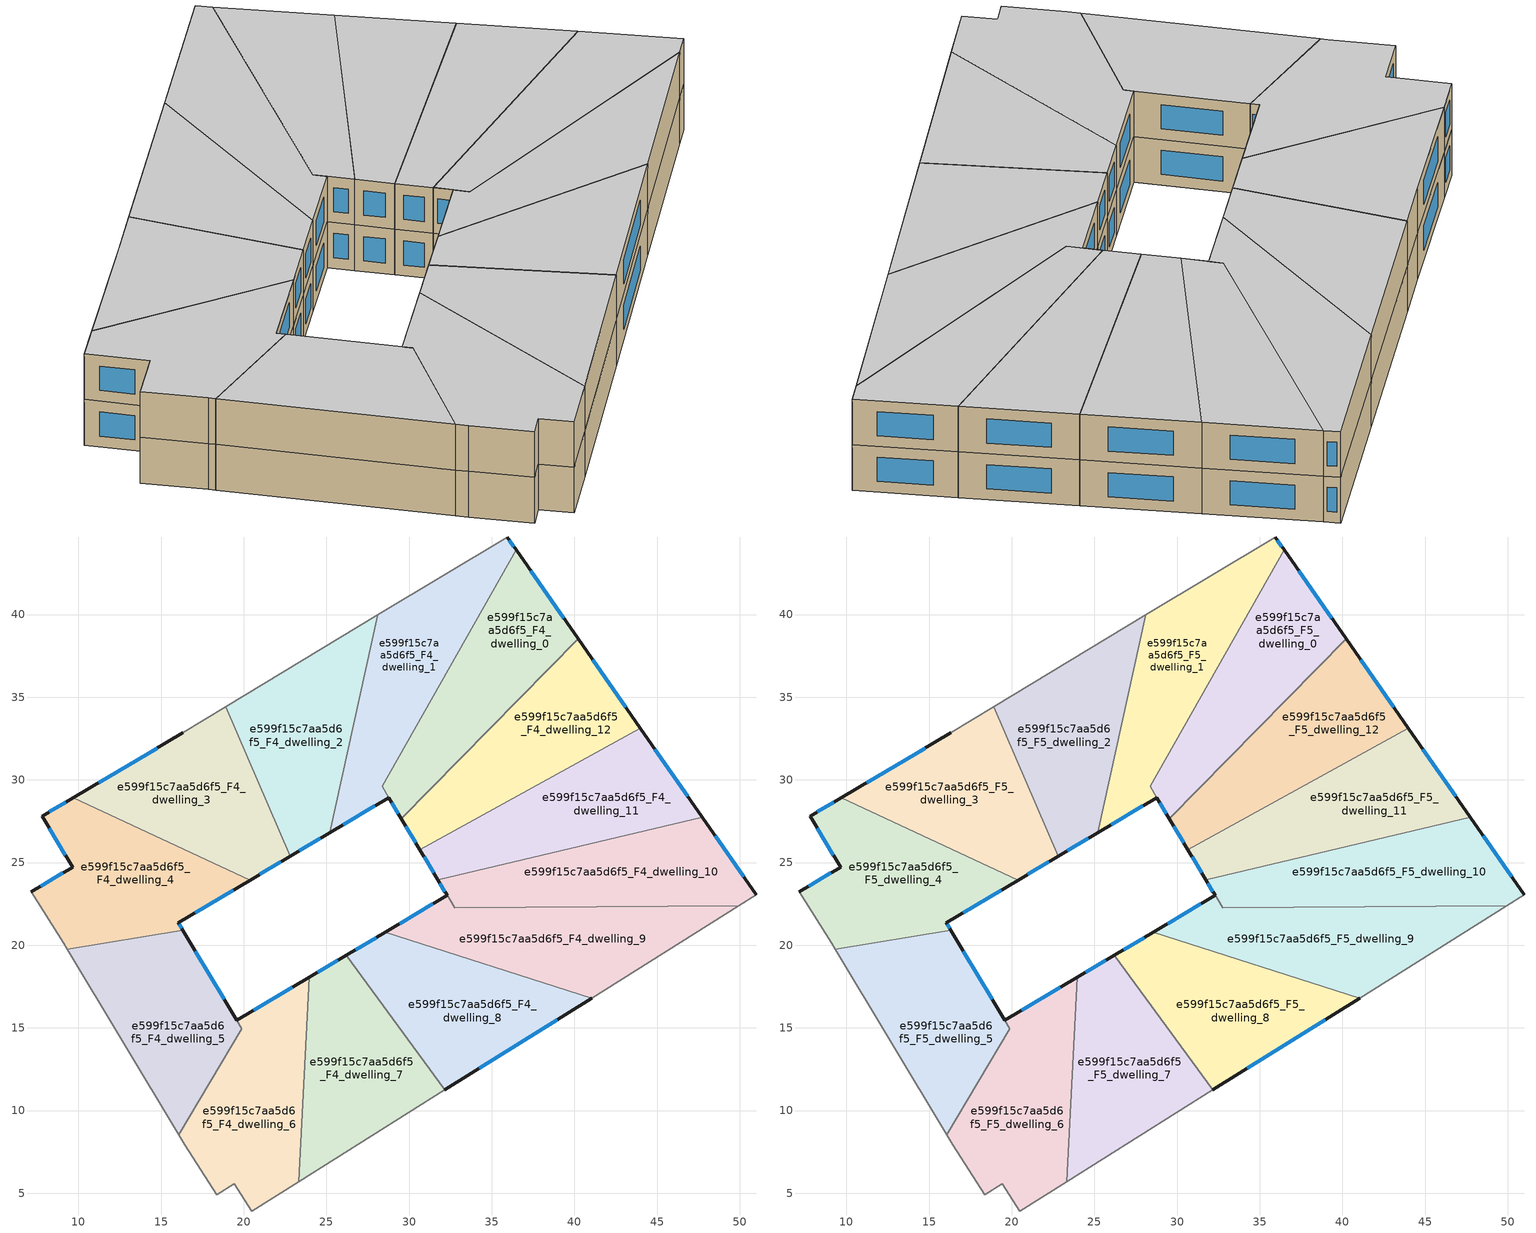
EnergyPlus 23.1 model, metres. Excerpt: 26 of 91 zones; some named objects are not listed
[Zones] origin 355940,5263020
e599f15c7aa5d6f5_F4_dwelling_0
 floor to e599f15c7aa5d6f5_F3_dwelling_0 (EU_floor_Construction): 36.47,43.92 40.22,38.52 29.54,27.65 28.37,29.6 z12
 wall outside (EU_wall_Construction): 40.22,38.52 36.47,43.92 / 28.78,28.92 29.54,27.65 z12:15
 wall to e599f15c7aa5d6f5_F4_dwelling_12 (EU_wall_Construction): 29.54,27.65 40.22,38.52 z12:15
 wall to e599f15c7aa5d6f5_F4_dwelling_1 (EU_wall_Construction): 36.47,43.92 28.37,29.61 / 28.37,29.6 28.78,28.92 z12:15
 window (EU_Window_Construction): 39.34,39.79 37.35,42.65 / 28.95,28.62 29.36,27.95 z12.7:14.3
e599f15c7aa5d6f5_F4_dwelling_1
 floor to e599f15c7aa5d6f5_F3_dwelling_1 (EU_floor_Construction): 35.93,44.69 36.47,43.92 28.37,29.6 28.78,28.92 25.19,26.79 28.11,39.97 z12
 wall outside (EU_wall_Construction): 36.47,43.92 35.93,44.69 / 25.19,26.79 28.78,28.92 z12:15
 wall to e599f15c7aa5d6f5_F4_dwelling_2 (EU_wall_Construction): 28.11,39.97 25.19,26.79 z12:15
 wall adiabatic (EU_wall_Construction): 35.93,44.69 28.11,39.97 z12:15
 window (EU_Window_Construction): 36.34,44.1 36.06,44.51 / 26.03,27.29 27.93,28.42 z12.7:14.3
e599f15c7aa5d6f5_F4_dwelling_10
 floor to e599f15c7aa5d6f5_F3_dwelling_10 (EU_floor_Construction): 47.74,27.73 51,23.05 49.93,22.38 32.75,22.25 31.76,23.97 z12
 wall outside (EU_wall_Construction): 51,23.05 47.74,27.73 z12:15
 wall adiabatic (EU_wall_Construction): 49.93,22.38 51,23.05 z12:15
 wall to e599f15c7aa5d6f5_F4_dwelling_9 (EU_wall_Construction): 31.76,23.97 32.75,22.25 49.93,22.38 z12:15
 wall to e599f15c7aa5d6f5_F4_dwelling_11 (EU_wall_Construction): 47.74,27.73 31.76,23.97 z12:15
 window (EU_Window_Construction): 50.24,24.15 48.51,26.63 z12.7:14.3
e599f15c7aa5d6f5_F4_dwelling_11
 floor to e599f15c7aa5d6f5_F3_dwelling_11 (EU_floor_Construction): 43.99,33.12 47.74,27.73 31.73,23.97 30.66,25.77 z12
 wall outside (EU_wall_Construction): 30.66,25.77 31.73,23.97 / 47.74,27.73 43.99,33.12 z12:15
 wall to e599f15c7aa5d6f5_F4_dwelling_12 (EU_wall_Construction): 43.99,33.12 30.66,25.77 z12:15
 wall to e599f15c7aa5d6f5_F4_dwelling_9 (EU_wall_Construction): 31.73,23.97 31.75,23.97 z12:15
 window (EU_Window_Construction): 30.91,25.34 31.48,24.39 / 46.86,29 44.87,31.85 z12.7:14.3
e599f15c7aa5d6f5_F4_dwelling_12
 floor to e599f15c7aa5d6f5_F3_dwelling_12 (EU_floor_Construction): 40.22,38.52 43.99,33.12 30.66,25.77 29.54,27.65 z12
 wall outside (EU_wall_Construction): 29.54,27.65 30.66,25.77 / 43.99,33.12 40.22,38.52 z12:15
 window (EU_Window_Construction): 29.8,27.21 30.4,26.21 / 43.11,34.38 41.11,37.25 z12.7:14.3
e599f15c7aa5d6f5_F4_dwelling_2
 floor to e599f15c7aa5d6f5_F3_dwelling_2 (EU_floor_Construction): 28.11,39.97 25.19,26.79 22.8,25.38 18.92,34.42 z12
 wall outside (EU_wall_Construction): 22.8,25.38 25.19,26.79 z12:15
 wall to e599f15c7aa5d6f5_F4_dwelling_3 (EU_wall_Construction): 18.92,34.42 22.8,25.38 z12:15
 wall adiabatic (EU_wall_Construction): 28.11,39.97 18.92,34.42 z12:15
 window (EU_Window_Construction): 23.37,25.71 24.63,26.46 z12.7:14.3
e599f15c7aa5d6f5_F4_dwelling_3
 floor to e599f15c7aa5d6f5_F3_dwelling_3 (EU_floor_Construction): 18.92,34.42 22.8,25.38 20.4,23.94 9.69,28.92 16.31,32.85 z12
 wall outside (EU_wall_Construction): 20.4,23.94 22.8,25.38 / 16.31,32.85 9.69,28.92 z12:15
 wall to e599f15c7aa5d6f5_F4_dwelling_4 (EU_wall_Construction): 9.69,28.92 20.4,23.94 z12:15
 wall adiabatic (EU_wall_Construction): 18.92,34.42 16.31,32.85 z12:15
 window (EU_Window_Construction): 20.96,24.28 22.24,25.04 / 14.76,31.93 11.24,29.84 z12.7:14.3
e599f15c7aa5d6f5_F4_dwelling_4
 floor to e599f15c7aa5d6f5_F3_dwelling_4 (EU_floor_Construction): 20.4,23.94 16.04,21.36 16.32,20.91 9.34,19.77 9.13,20.12 7.15,23.23 9.65,24.72 7.81,27.8 9.69,28.92 z12
 wall outside (EU_wall_Construction): 9.69,28.92 7.81,27.8 9.65,24.72 7.15,23.23 / 16.32,20.91 16.04,21.36 20.4,23.94 z12:15
 wall to e599f15c7aa5d6f5_F4_dwelling_5 (EU_wall_Construction): 9.34,19.77 16.32,20.91 z12:15
 wall adiabatic (EU_wall_Construction): 7.15,23.23 9.13,20.12 9.34,19.77 z12:15
 window (EU_Window_Construction): 9.07,24.37 7.73,23.58 / 8.24,27.08 9.22,25.44 / 9.25,28.65 8.25,28.06 / 17.07,21.97 19.37,23.34 / 16.25,21.01 16.11,21.25 z12.7:14.3
e599f15c7aa5d6f5_F4_dwelling_5
 floor to e599f15c7aa5d6f5_F3_dwelling_5 (EU_floor_Construction): 16.32,20.91 19.58,15.46 19.87,14.95 16.07,8.55 9.34,19.77 z12
 wall outside (EU_wall_Construction): 19.57,15.46 16.32,20.91 z12:15
 wall adiabatic (EU_wall_Construction): 9.34,19.77 16.07,8.55 z12:15
 wall to e599f15c7aa5d6f5_F4_dwelling_6 (EU_wall_Construction): 19.87,14.96 19.58,15.46 / 16.07,8.55 19.87,14.95 z12:15
 window (EU_Window_Construction): 18.81,16.74 17.08,19.63 z12.7:14.3
e599f15c7aa5d6f5_F4_dwelling_6
 floor to e599f15c7aa5d6f5_F3_dwelling_6 (EU_floor_Construction): 23.96,18.06 23.32,5.71 20.47,3.93 19.42,5.57 18.37,4.9 16.44,7.93 16.07,8.55 19.88,14.96 19.58,15.46 z12
 wall outside (EU_wall_Construction): 23.96,18.06 19.58,15.46 z12:15
 wall to e599f15c7aa5d6f5_F4_dwelling_7 (EU_wall_Construction): 23.32,5.71 23.96,18.06 z12:15
 wall adiabatic (EU_wall_Construction): 16.07,8.55 16.44,7.93 18.37,4.9 19.42,5.57 20.47,3.93 23.32,5.71 z12:15
 window (EU_Window_Construction): 22.93,17.45 20.61,16.07 z12.7:14.3
e599f15c7aa5d6f5_F4_dwelling_7
 floor to e599f15c7aa5d6f5_F3_dwelling_7 (EU_floor_Construction): 26.21,19.4 32.16,11.25 23.32,5.71 23.96,18.06 z12
 wall outside (EU_wall_Construction): 26.21,19.4 23.96,18.06 z12:15
 wall to e599f15c7aa5d6f5_F4_dwelling_8 (EU_wall_Construction): 32.16,11.25 26.21,19.4 z12:15
 wall adiabatic (EU_wall_Construction): 23.32,5.71 32.16,11.25 z12:15
 window (EU_Window_Construction): 25.68,19.09 24.49,18.38 z12.7:14.3
e599f15c7aa5d6f5_F4_dwelling_8
 floor to e599f15c7aa5d6f5_F3_dwelling_8 (EU_floor_Construction): 41.04,16.8 32.16,11.25 26.21,19.4 28.55,20.79 z12
 wall outside (EU_wall_Construction): 28.55,20.79 26.21,19.4 / 32.16,11.25 41.04,16.8 z12:15
 wall to e599f15c7aa5d6f5_F4_dwelling_9 (EU_wall_Construction): 41.04,16.8 28.55,20.79 z12:15
 window (EU_Window_Construction): 28,20.47 26.76,19.73 / 34.25,12.55 38.95,15.5 z12.7:14.3
e599f15c7aa5d6f5_F4_dwelling_9
 floor to e599f15c7aa5d6f5_F3_dwelling_9 (EU_floor_Construction): 49.93,22.38 41.04,16.8 28.55,20.79 32.3,23.02 31.73,23.97 31.76,23.97 32.75,22.25 z12
 wall outside (EU_wall_Construction): 31.73,23.97 32.3,23.02 28.55,20.79 z12:15
 wall adiabatic (EU_wall_Construction): 41.04,16.8 49.93,22.38 z12:15
 window (EU_Window_Construction): 31.87,23.74 32.17,23.24 / 31.42,22.5 29.43,21.31 z12.7:14.3
e599f15c7aa5d6f5_F5_dwelling_0
 floor to e599f15c7aa5d6f5_F4_dwelling_0 (EU_floor_Construction): 36.47,43.92 40.22,38.52 29.54,27.65 28.37,29.6 z15
 wall outside (EU_wall_Construction): 40.22,38.52 36.47,43.92 / 28.78,28.92 29.54,27.65 z15:18
 wall to e599f15c7aa5d6f5_F5_dwelling_12 (EU_wall_Construction): 29.54,27.65 40.22,38.52 z15:18
 wall to e599f15c7aa5d6f5_F5_dwelling_1 (EU_wall_Construction): 36.47,43.92 28.37,29.61 / 28.37,29.6 28.78,28.92 z15:18
 window (EU_Window_Construction): 39.34,39.79 37.35,42.65 / 28.95,28.62 29.36,27.95 z15.7:17.3
 ceiling to e599f15c7aa5d6f5_F6_dwelling_0 (EU_floor_Construction): 29.54,27.65 40.22,38.52 36.47,43.92 28.37,29.6 z18
e599f15c7aa5d6f5_F5_dwelling_1
 floor to e599f15c7aa5d6f5_F4_dwelling_1 (EU_floor_Construction): 35.93,44.69 36.47,43.92 28.37,29.6 28.78,28.92 25.19,26.79 28.11,39.97 z15
 wall outside (EU_wall_Construction): 36.47,43.92 35.93,44.69 / 25.19,26.79 28.78,28.92 z15:18
 wall to e599f15c7aa5d6f5_F5_dwelling_2 (EU_wall_Construction): 28.11,39.97 25.19,26.79 z15:18
 wall adiabatic (EU_wall_Construction): 35.93,44.69 28.11,39.97 z15:18
 window (EU_Window_Construction): 36.34,44.1 36.06,44.51 / 26.03,27.29 27.93,28.42 z15.7:17.3
 ceiling to e599f15c7aa5d6f5_F6_dwelling_1 (EU_floor_Construction): 28.78,28.92 28.37,29.6 36.47,43.92 35.93,44.69 28.11,39.97 25.19,26.79 z18
e599f15c7aa5d6f5_F5_dwelling_10
 floor to e599f15c7aa5d6f5_F4_dwelling_10 (EU_floor_Construction): 47.74,27.73 51,23.05 49.93,22.38 32.75,22.25 31.76,23.97 z15
 wall outside (EU_wall_Construction): 51,23.05 47.74,27.73 z15:18
 wall adiabatic (EU_wall_Construction): 49.93,22.38 51,23.05 z15:18
 wall to e599f15c7aa5d6f5_F5_dwelling_9 (EU_wall_Construction): 31.76,23.97 32.75,22.25 49.93,22.38 z15:18
 wall to e599f15c7aa5d6f5_F5_dwelling_11 (EU_wall_Construction): 47.74,27.73 31.76,23.97 z15:18
 window (EU_Window_Construction): 50.24,24.15 48.51,26.63 z15.7:17.3
 ceiling to e599f15c7aa5d6f5_F6_dwelling_10 (EU_floor_Construction): 51,23.05 47.74,27.73 31.76,23.97 32.75,22.25 49.93,22.38 z18
e599f15c7aa5d6f5_F5_dwelling_11
 floor to e599f15c7aa5d6f5_F4_dwelling_11 (EU_floor_Construction): 43.99,33.12 47.74,27.73 31.73,23.97 30.66,25.77 z15
 wall outside (EU_wall_Construction): 30.66,25.77 31.73,23.97 / 47.74,27.73 43.99,33.12 z15:18
 wall to e599f15c7aa5d6f5_F5_dwelling_12 (EU_wall_Construction): 43.99,33.12 30.66,25.77 z15:18
 wall to e599f15c7aa5d6f5_F5_dwelling_9 (EU_wall_Construction): 31.73,23.97 31.75,23.97 z15:18
 window (EU_Window_Construction): 30.91,25.34 31.48,24.39 / 46.86,29 44.87,31.85 z15.7:17.3
 ceiling to e599f15c7aa5d6f5_F6_dwelling_11 (EU_floor_Construction): 47.74,27.73 43.99,33.12 30.66,25.77 31.73,23.97 z18
e599f15c7aa5d6f5_F5_dwelling_12
 floor to e599f15c7aa5d6f5_F4_dwelling_12 (EU_floor_Construction): 40.22,38.52 43.99,33.12 30.66,25.77 29.54,27.65 z15
 wall outside (EU_wall_Construction): 29.54,27.65 30.66,25.77 / 43.99,33.12 40.22,38.52 z15:18
 window (EU_Window_Construction): 29.8,27.21 30.4,26.21 / 43.11,34.38 41.11,37.25 z15.7:17.3
 ceiling to e599f15c7aa5d6f5_F6_dwelling_12 (EU_floor_Construction): 43.99,33.12 40.22,38.52 29.54,27.65 30.66,25.77 z18
e599f15c7aa5d6f5_F5_dwelling_2
 floor to e599f15c7aa5d6f5_F4_dwelling_2 (EU_floor_Construction): 28.11,39.97 25.19,26.79 22.8,25.38 18.92,34.42 z15
 wall outside (EU_wall_Construction): 22.8,25.38 25.19,26.79 z15:18
 wall to e599f15c7aa5d6f5_F5_dwelling_3 (EU_wall_Construction): 18.92,34.42 22.8,25.38 z15:18
 wall adiabatic (EU_wall_Construction): 28.11,39.97 18.92,34.42 z15:18
 window (EU_Window_Construction): 23.37,25.71 24.63,26.46 z15.7:17.3
 ceiling to e599f15c7aa5d6f5_F6_dwelling_2 (EU_floor_Construction): 25.19,26.79 28.11,39.97 18.92,34.42 22.8,25.38 z18
e599f15c7aa5d6f5_F5_dwelling_3
 floor to e599f15c7aa5d6f5_F4_dwelling_3 (EU_floor_Construction): 18.92,34.42 22.8,25.38 20.4,23.94 9.69,28.92 16.31,32.85 z15
 wall outside (EU_wall_Construction): 20.4,23.94 22.8,25.38 / 16.31,32.85 9.69,28.92 z15:18
 wall to e599f15c7aa5d6f5_F5_dwelling_4 (EU_wall_Construction): 9.69,28.92 20.4,23.94 z15:18
 wall adiabatic (EU_wall_Construction): 18.92,34.42 16.31,32.85 z15:18
 window (EU_Window_Construction): 20.96,24.28 22.24,25.04 / 14.76,31.93 11.24,29.84 z15.7:17.3
 ceiling to e599f15c7aa5d6f5_F6_dwelling_3 (EU_floor_Construction): 22.8,25.38 18.92,34.42 16.31,32.85 9.69,28.92 20.4,23.94 z18
e599f15c7aa5d6f5_F5_dwelling_4
 floor to e599f15c7aa5d6f5_F4_dwelling_4 (EU_floor_Construction): 20.4,23.94 16.04,21.36 16.32,20.91 9.34,19.77 9.13,20.12 7.15,23.23 9.65,24.72 7.81,27.8 9.69,28.92 z15
 wall outside (EU_wall_Construction): 9.69,28.92 7.81,27.8 9.65,24.72 7.15,23.23 / 16.32,20.91 16.04,21.36 20.4,23.94 z15:18
 wall to e599f15c7aa5d6f5_F5_dwelling_5 (EU_wall_Construction): 9.34,19.77 16.32,20.91 z15:18
 wall adiabatic (EU_wall_Construction): 7.15,23.23 9.13,20.12 9.34,19.77 z15:18
 window (EU_Window_Construction): 9.07,24.37 7.73,23.58 / 8.24,27.08 9.22,25.44 / 9.25,28.65 8.25,28.06 / 17.07,21.97 19.37,23.34 / 16.25,21.01 16.11,21.25 z15.7:17.3
 ceiling to e599f15c7aa5d6f5_F6_dwelling_4 (EU_floor_Construction): 20.4,23.94 9.69,28.92 7.81,27.8 9.65,24.72 7.15,23.23 9.13,20.12 9.34,19.77 16.32,20.91 16.04,21.36 z18
e599f15c7aa5d6f5_F5_dwelling_5
 floor to e599f15c7aa5d6f5_F4_dwelling_5 (EU_floor_Construction): 16.32,20.91 19.58,15.46 19.87,14.95 16.07,8.55 9.34,19.77 z15
 wall outside (EU_wall_Construction): 19.57,15.46 16.32,20.91 z15:18
 wall adiabatic (EU_wall_Construction): 9.34,19.77 16.07,8.55 z15:18
 wall to e599f15c7aa5d6f5_F5_dwelling_6 (EU_wall_Construction): 19.87,14.96 19.58,15.46 / 16.07,8.55 19.87,14.95 z15:18
 window (EU_Window_Construction): 18.81,16.74 17.08,19.63 z15.7:17.3
 ceiling to e599f15c7aa5d6f5_F6_dwelling_5 (EU_floor_Construction): 16.07,8.55 19.87,14.95 19.58,15.46 16.32,20.91 9.34,19.77 z18
e599f15c7aa5d6f5_F5_dwelling_6
 floor to e599f15c7aa5d6f5_F4_dwelling_6 (EU_floor_Construction): 23.96,18.06 23.32,5.71 20.47,3.93 19.42,5.57 18.37,4.9 16.44,7.93 16.07,8.55 19.88,14.96 19.58,15.46 z15
 wall outside (EU_wall_Construction): 23.96,18.06 19.58,15.46 z15:18
 wall to e599f15c7aa5d6f5_F5_dwelling_7 (EU_wall_Construction): 23.32,5.71 23.96,18.06 z15:18
 wall adiabatic (EU_wall_Construction): 16.07,8.55 16.44,7.93 18.37,4.9 19.42,5.57 20.47,3.93 23.32,5.71 z15:18
 window (EU_Window_Construction): 22.93,17.45 20.61,16.07 z15.7:17.3
 ceiling to e599f15c7aa5d6f5_F6_dwelling_6 (EU_floor_Construction): 23.32,5.71 23.96,18.06 19.58,15.46 19.88,14.96 16.07,8.55 16.44,7.93 18.37,4.9 19.42,5.57 20.47,3.93 z18
e599f15c7aa5d6f5_F5_dwelling_7
 floor to e599f15c7aa5d6f5_F4_dwelling_7 (EU_floor_Construction): 26.21,19.4 32.16,11.25 23.32,5.71 23.96,18.06 z15
 wall outside (EU_wall_Construction): 26.21,19.4 23.96,18.06 z15:18
 wall to e599f15c7aa5d6f5_F5_dwelling_8 (EU_wall_Construction): 32.16,11.25 26.21,19.4 z15:18
 wall adiabatic (EU_wall_Construction): 23.32,5.71 32.16,11.25 z15:18
 window (EU_Window_Construction): 25.68,19.09 24.49,18.38 z15.7:17.3
 ceiling to e599f15c7aa5d6f5_F6_dwelling_7 (EU_floor_Construction): 32.16,11.25 26.21,19.4 23.96,18.06 23.32,5.71 z18
e599f15c7aa5d6f5_F5_dwelling_8
 floor to e599f15c7aa5d6f5_F4_dwelling_8 (EU_floor_Construction): 41.04,16.8 32.16,11.25 26.21,19.4 28.55,20.79 z15
 wall outside (EU_wall_Construction): 28.55,20.79 26.21,19.4 / 32.16,11.25 41.04,16.8 z15:18
 wall to e599f15c7aa5d6f5_F5_dwelling_9 (EU_wall_Construction): 41.04,16.8 28.55,20.79 z15:18
 window (EU_Window_Construction): 28,20.47 26.76,19.73 / 34.25,12.55 38.95,15.5 z15.7:17.3
 ceiling to e599f15c7aa5d6f5_F6_dwelling_8 (EU_floor_Construction): 41.04,16.8 28.55,20.79 26.21,19.4 32.16,11.25 z18
e599f15c7aa5d6f5_F5_dwelling_9
 floor to e599f15c7aa5d6f5_F4_dwelling_9 (EU_floor_Construction): 49.93,22.38 41.04,16.8 28.55,20.79 32.3,23.02 31.73,23.97 31.76,23.97 32.75,22.25 z15
 wall outside (EU_wall_Construction): 31.73,23.97 32.3,23.02 28.55,20.79 z15:18
 wall adiabatic (EU_wall_Construction): 41.04,16.8 49.93,22.38 z15:18
 window (EU_Window_Construction): 31.87,23.74 32.17,23.24 / 31.42,22.5 29.43,21.31 z15.7:17.3
 ceiling to e599f15c7aa5d6f5_F6_dwelling_9 (EU_floor_Construction): 49.93,22.38 32.75,22.25 31.76,23.97 31.73,23.97 32.3,23.02 28.55,20.79 41.04,16.8 z18
[Building]
EU S2 Campaign: North Axis=0; Terrain=City; Solar Distribution=FullExterior
[Site:Location]
Budapest.Ferenc.Liszt.Intl.AP: Latitude=47.437; Longitude=19.256; Time Zone=1; Elevation=185
[SizingPeriod:WeatherFileDays]
AnnualSizingPeriod: Begin Month=1; Begin Day of Month=1; End Month=12; End Day of Month=31; Day of Week for Start Day=Monday; Use Weather File Daylight Saving Period=No; Use Weather File Rain and Snow Indicators=No
[MATERIAL]
EU_InternalMass_Material: Roughness=MediumRough; Thickness=0.1; Conductivity=1; Density=1800; Specific Heat=900; Thermal Absorptance=0.9; Solar Absorptance=0.7; Visible Absorptance=0.7
[MATERIAL:NOMASS] Roughness=MediumRough; Thermal Absorptance=0.9; Solar Absorptance=0.7; Visible Absorptance=0.7
Name | Thermal Resistance
EU_wall_NoMass | 0.832559
EU_floor_NoMass | 0.872794
[WINDOWMATERIAL:SIMPLEGLAZINGSYSTEM]
EU_Window_SimpleGlazing: UFactor=2.79869; Solar Heat Gain Coefficient=0.75; Visible Transmittance=0.75
[CONSTRUCTION]
EU_wall_Construction: EU_wall_NoMass
EU_floor_Construction: EU_floor_NoMass
EU_Window_Construction: EU_Window_SimpleGlazing
EU_InternalMass_Construction: EU_InternalMass_Material
[ZONE] Type=1; Multiplier=1; Ceiling Height=autocalculate; Floor Area=autocalculate; Part of Total Floor Area=Yes
Name | Volume
e599f15c7aa5d6f5_F4_dwelling_0; e599f15c7aa5d6f5_F5_dwelling_0 | 196.497
e599f15c7aa5d6f5_F4_dwelling_1; e599f15c7aa5d6f5_F5_dwelling_1 | 199.861
e599f15c7aa5d6f5_F4_dwelling_10; e599f15c7aa5d6f5_F5_dwelling_10 | 196.034
e599f15c7aa5d6f5_F4_dwelling_11; e599f15c7aa5d6f5_F5_dwelling_11 | 198.165
e599f15c7aa5d6f5_F4_dwelling_12; e599f15c7aa5d6f5_F5_dwelling_12 | 198.16
e599f15c7aa5d6f5_F4_dwelling_2; e599f15c7aa5d6f5_F5_dwelling_2 | 198.131
e599f15c7aa5d6f5_F4_dwelling_3; e599f15c7aa5d6f5_F5_dwelling_3 | 198.17
e599f15c7aa5d6f5_F4_dwelling_4; e599f15c7aa5d6f5_F5_dwelling_4 | 198.186
e599f15c7aa5d6f5_F4_dwelling_5; e599f15c7aa5d6f5_F5_dwelling_5 | 197.208
e599f15c7aa5d6f5_F4_dwelling_6; e599f15c7aa5d6f5_F5_dwelling_6 | 199.128
e599f15c7aa5d6f5_F4_dwelling_7; e599f15c7aa5d6f5_F5_dwelling_7 | 198.172
e599f15c7aa5d6f5_F4_dwelling_8; e599f15c7aa5d6f5_F5_dwelling_8 | 198.157
e599f15c7aa5d6f5_F4_dwelling_9; e599f15c7aa5d6f5_F5_dwelling_9 | 200.297
[INTERNALMASS] Construction=EU_InternalMass_Construction
Name | Zone or ZoneList | Surface Area
e599f15c7aa5d6f5_F4_dwelling_0_EU_InternalMass | e599f15c7aa5d6f5_F4_dwelling_0 | 65.5053
e599f15c7aa5d6f5_F4_dwelling_1_EU_InternalMass | e599f15c7aa5d6f5_F4_dwelling_1 | 66.6204
e599f15c7aa5d6f5_F4_dwelling_2_EU_InternalMass | e599f15c7aa5d6f5_F4_dwelling_2 | 66.0435
e599f15c7aa5d6f5_F4_dwelling_3_EU_InternalMass | e599f15c7aa5d6f5_F4_dwelling_3 | 66.0568
e599f15c7aa5d6f5_F4_dwelling_4_EU_InternalMass | e599f15c7aa5d6f5_F4_dwelling_4 | 66.062
e599f15c7aa5d6f5_F4_dwelling_5_EU_InternalMass | e599f15c7aa5d6f5_F4_dwelling_5 | 65.736
e599f15c7aa5d6f5_F4_dwelling_6_EU_InternalMass | e599f15c7aa5d6f5_F4_dwelling_6 | 66.3762
e599f15c7aa5d6f5_F4_dwelling_7_EU_InternalMass | e599f15c7aa5d6f5_F4_dwelling_7 | 66.0573
e599f15c7aa5d6f5_F4_dwelling_8_EU_InternalMass | e599f15c7aa5d6f5_F4_dwelling_8 | 66.0526
e599f15c7aa5d6f5_F4_dwelling_9_EU_InternalMass | e599f15c7aa5d6f5_F4_dwelling_9 | 66.7637
e599f15c7aa5d6f5_F4_dwelling_10_EU_InternalMass | e599f15c7aa5d6f5_F4_dwelling_10 | 65.3619
e599f15c7aa5d6f5_F4_dwelling_11_EU_InternalMass | e599f15c7aa5d6f5_F4_dwelling_11 | 66.0551
e599f15c7aa5d6f5_F4_dwelling_12_EU_InternalMass | e599f15c7aa5d6f5_F4_dwelling_12 | 66.0532
e599f15c7aa5d6f5_F5_dwelling_0_EU_InternalMass | e599f15c7aa5d6f5_F5_dwelling_0 | 65.5053
e599f15c7aa5d6f5_F5_dwelling_1_EU_InternalMass | e599f15c7aa5d6f5_F5_dwelling_1 | 66.6204
e599f15c7aa5d6f5_F5_dwelling_2_EU_InternalMass | e599f15c7aa5d6f5_F5_dwelling_2 | 66.0435
e599f15c7aa5d6f5_F5_dwelling_3_EU_InternalMass | e599f15c7aa5d6f5_F5_dwelling_3 | 66.0568
e599f15c7aa5d6f5_F5_dwelling_4_EU_InternalMass | e599f15c7aa5d6f5_F5_dwelling_4 | 66.062
e599f15c7aa5d6f5_F5_dwelling_5_EU_InternalMass | e599f15c7aa5d6f5_F5_dwelling_5 | 65.736
e599f15c7aa5d6f5_F5_dwelling_6_EU_InternalMass | e599f15c7aa5d6f5_F5_dwelling_6 | 66.3762
e599f15c7aa5d6f5_F5_dwelling_7_EU_InternalMass | e599f15c7aa5d6f5_F5_dwelling_7 | 66.0573
e599f15c7aa5d6f5_F5_dwelling_8_EU_InternalMass | e599f15c7aa5d6f5_F5_dwelling_8 | 66.0526
e599f15c7aa5d6f5_F5_dwelling_9_EU_InternalMass | e599f15c7aa5d6f5_F5_dwelling_9 | 66.7637
e599f15c7aa5d6f5_F5_dwelling_10_EU_InternalMass | e599f15c7aa5d6f5_F5_dwelling_10 | 65.3619
e599f15c7aa5d6f5_F5_dwelling_11_EU_InternalMass | e599f15c7aa5d6f5_F5_dwelling_11 | 66.0551
e599f15c7aa5d6f5_F5_dwelling_12_EU_InternalMass | e599f15c7aa5d6f5_F5_dwelling_12 | 66.0532
[OTHEREQUIPMENT] Fuel Type=Electricity; Design Level Calculation Method=Watts/Area; Power per Zone Floor Area=1; Fraction Latent=0; Fraction Radiant=0; Fraction Lost=0; Carbon Dioxide Generation Rate=0; EndUse Subcategory=EU_Step8_InternalGains
Name | Zone or ZoneList or Space or SpaceList | Schedule
EU_Step8_InternalGain_e599f15c7aa5d6f5_F4_dwelling_0_f000 | e599f15c7aa5d6f5_F4_dwelling_0 | EU_Step8_GainSchedule_e599f15c7aa5d6f5_F4_dwelling_0_f000
EU_Step8_InternalGain_e599f15c7aa5d6f5_F4_dwelling_1_f000 | e599f15c7aa5d6f5_F4_dwelling_1 | EU_Step8_GainSchedule_e599f15c7aa5d6f5_F4_dwelling_1_f000
EU_Step8_InternalGain_e599f15c7aa5d6f5_F4_dwelling_2_f000 | e599f15c7aa5d6f5_F4_dwelling_2 | EU_Step8_GainSchedule_e599f15c7aa5d6f5_F4_dwelling_2_f000
EU_Step8_InternalGain_e599f15c7aa5d6f5_F4_dwelling_3_f000 | e599f15c7aa5d6f5_F4_dwelling_3 | EU_Step8_GainSchedule_e599f15c7aa5d6f5_F4_dwelling_3_f000
EU_Step8_InternalGain_e599f15c7aa5d6f5_F4_dwelling_4_f000 | e599f15c7aa5d6f5_F4_dwelling_4 | EU_Step8_GainSchedule_e599f15c7aa5d6f5_F4_dwelling_4_f000
EU_Step8_InternalGain_e599f15c7aa5d6f5_F4_dwelling_5_f000 | e599f15c7aa5d6f5_F4_dwelling_5 | EU_Step8_GainSchedule_e599f15c7aa5d6f5_F4_dwelling_5_f000
EU_Step8_InternalGain_e599f15c7aa5d6f5_F4_dwelling_6_f000 | e599f15c7aa5d6f5_F4_dwelling_6 | EU_Step8_GainSchedule_e599f15c7aa5d6f5_F4_dwelling_6_f000
EU_Step8_InternalGain_e599f15c7aa5d6f5_F4_dwelling_7_f000 | e599f15c7aa5d6f5_F4_dwelling_7 | EU_Step8_GainSchedule_e599f15c7aa5d6f5_F4_dwelling_7_f000
EU_Step8_InternalGain_e599f15c7aa5d6f5_F4_dwelling_8_f000 | e599f15c7aa5d6f5_F4_dwelling_8 | EU_Step8_GainSchedule_e599f15c7aa5d6f5_F4_dwelling_8_f000
EU_Step8_InternalGain_e599f15c7aa5d6f5_F4_dwelling_9_f000 | e599f15c7aa5d6f5_F4_dwelling_9 | EU_Step8_GainSchedule_e599f15c7aa5d6f5_F4_dwelling_9_f000
EU_Step8_InternalGain_e599f15c7aa5d6f5_F4_dwelling_10_f000 | e599f15c7aa5d6f5_F4_dwelling_10 | EU_Step8_GainSchedule_e599f15c7aa5d6f5_F4_dwelling_10_f000
EU_Step8_InternalGain_e599f15c7aa5d6f5_F4_dwelling_11_f000 | e599f15c7aa5d6f5_F4_dwelling_11 | EU_Step8_GainSchedule_e599f15c7aa5d6f5_F4_dwelling_11_f000
EU_Step8_InternalGain_e599f15c7aa5d6f5_F4_dwelling_12_f000 | e599f15c7aa5d6f5_F4_dwelling_12 | EU_Step8_GainSchedule_e599f15c7aa5d6f5_F4_dwelling_12_f000
EU_Step8_InternalGain_e599f15c7aa5d6f5_F5_dwelling_0_f000 | e599f15c7aa5d6f5_F5_dwelling_0 | EU_Step8_GainSchedule_e599f15c7aa5d6f5_F5_dwelling_0_f000
EU_Step8_InternalGain_e599f15c7aa5d6f5_F5_dwelling_1_f000 | e599f15c7aa5d6f5_F5_dwelling_1 | EU_Step8_GainSchedule_e599f15c7aa5d6f5_F5_dwelling_1_f000
EU_Step8_InternalGain_e599f15c7aa5d6f5_F5_dwelling_2_f000 | e599f15c7aa5d6f5_F5_dwelling_2 | EU_Step8_GainSchedule_e599f15c7aa5d6f5_F5_dwelling_2_f000
EU_Step8_InternalGain_e599f15c7aa5d6f5_F5_dwelling_3_f000 | e599f15c7aa5d6f5_F5_dwelling_3 | EU_Step8_GainSchedule_e599f15c7aa5d6f5_F5_dwelling_3_f000
EU_Step8_InternalGain_e599f15c7aa5d6f5_F5_dwelling_4_f000 | e599f15c7aa5d6f5_F5_dwelling_4 | EU_Step8_GainSchedule_e599f15c7aa5d6f5_F5_dwelling_4_f000
EU_Step8_InternalGain_e599f15c7aa5d6f5_F5_dwelling_5_f000 | e599f15c7aa5d6f5_F5_dwelling_5 | EU_Step8_GainSchedule_e599f15c7aa5d6f5_F5_dwelling_5_f000
EU_Step8_InternalGain_e599f15c7aa5d6f5_F5_dwelling_6_f000 | e599f15c7aa5d6f5_F5_dwelling_6 | EU_Step8_GainSchedule_e599f15c7aa5d6f5_F5_dwelling_6_f000
EU_Step8_InternalGain_e599f15c7aa5d6f5_F5_dwelling_7_f000 | e599f15c7aa5d6f5_F5_dwelling_7 | EU_Step8_GainSchedule_e599f15c7aa5d6f5_F5_dwelling_7_f000
EU_Step8_InternalGain_e599f15c7aa5d6f5_F5_dwelling_8_f000 | e599f15c7aa5d6f5_F5_dwelling_8 | EU_Step8_GainSchedule_e599f15c7aa5d6f5_F5_dwelling_8_f000
EU_Step8_InternalGain_e599f15c7aa5d6f5_F5_dwelling_9_f000 | e599f15c7aa5d6f5_F5_dwelling_9 | EU_Step8_GainSchedule_e599f15c7aa5d6f5_F5_dwelling_9_f000
EU_Step8_InternalGain_e599f15c7aa5d6f5_F5_dwelling_10_f000 | e599f15c7aa5d6f5_F5_dwelling_10 | EU_Step8_GainSchedule_e599f15c7aa5d6f5_F5_dwelling_10_f000
EU_Step8_InternalGain_e599f15c7aa5d6f5_F5_dwelling_11_f000 | e599f15c7aa5d6f5_F5_dwelling_11 | EU_Step8_GainSchedule_e599f15c7aa5d6f5_F5_dwelling_11_f000
EU_Step8_InternalGain_e599f15c7aa5d6f5_F5_dwelling_12_f000 | e599f15c7aa5d6f5_F5_dwelling_12 | EU_Step8_GainSchedule_e599f15c7aa5d6f5_F5_dwelling_12_f000
[ZONEVENTILATION:DESIGNFLOWRATE] Schedule=EU_AlwaysOn; Design Flow Rate Calculation Method=AirChanges/Hour; Air Changes per Hour=0.475469; Ventilation Type=Natural; Fan Pressure Rise=0; Fan Total Efficiency=1; Constant Term Coefficient=1; Temperature Term Coefficient=0; Velocity Term Coefficient=0; Velocity Squared Term Coefficient=0; Minimum Indoor Temperature=-100; Maximum Indoor Temperature=100; Delta Temperature=-100; Minimum Outdoor Temperature=-100; Maximum Outdoor Temperature=100; Maximum Wind Speed=40
Name | Zone or ZoneList or Space or SpaceList
EU_ConstantAir_e599f15c7aa5d6f5_F4_dwelling_0 | e599f15c7aa5d6f5_F4_dwelling_0
EU_ConstantAir_e599f15c7aa5d6f5_F4_dwelling_1 | e599f15c7aa5d6f5_F4_dwelling_1
EU_ConstantAir_e599f15c7aa5d6f5_F4_dwelling_2 | e599f15c7aa5d6f5_F4_dwelling_2
EU_ConstantAir_e599f15c7aa5d6f5_F4_dwelling_3 | e599f15c7aa5d6f5_F4_dwelling_3
EU_ConstantAir_e599f15c7aa5d6f5_F4_dwelling_4 | e599f15c7aa5d6f5_F4_dwelling_4
EU_ConstantAir_e599f15c7aa5d6f5_F4_dwelling_5 | e599f15c7aa5d6f5_F4_dwelling_5
EU_ConstantAir_e599f15c7aa5d6f5_F4_dwelling_6 | e599f15c7aa5d6f5_F4_dwelling_6
EU_ConstantAir_e599f15c7aa5d6f5_F4_dwelling_7 | e599f15c7aa5d6f5_F4_dwelling_7
EU_ConstantAir_e599f15c7aa5d6f5_F4_dwelling_8 | e599f15c7aa5d6f5_F4_dwelling_8
EU_ConstantAir_e599f15c7aa5d6f5_F4_dwelling_9 | e599f15c7aa5d6f5_F4_dwelling_9
EU_ConstantAir_e599f15c7aa5d6f5_F4_dwelling_10 | e599f15c7aa5d6f5_F4_dwelling_10
EU_ConstantAir_e599f15c7aa5d6f5_F4_dwelling_11 | e599f15c7aa5d6f5_F4_dwelling_11
EU_ConstantAir_e599f15c7aa5d6f5_F4_dwelling_12 | e599f15c7aa5d6f5_F4_dwelling_12
EU_ConstantAir_e599f15c7aa5d6f5_F5_dwelling_0 | e599f15c7aa5d6f5_F5_dwelling_0
EU_ConstantAir_e599f15c7aa5d6f5_F5_dwelling_1 | e599f15c7aa5d6f5_F5_dwelling_1
EU_ConstantAir_e599f15c7aa5d6f5_F5_dwelling_2 | e599f15c7aa5d6f5_F5_dwelling_2
EU_ConstantAir_e599f15c7aa5d6f5_F5_dwelling_3 | e599f15c7aa5d6f5_F5_dwelling_3
EU_ConstantAir_e599f15c7aa5d6f5_F5_dwelling_4 | e599f15c7aa5d6f5_F5_dwelling_4
EU_ConstantAir_e599f15c7aa5d6f5_F5_dwelling_5 | e599f15c7aa5d6f5_F5_dwelling_5
EU_ConstantAir_e599f15c7aa5d6f5_F5_dwelling_6 | e599f15c7aa5d6f5_F5_dwelling_6
EU_ConstantAir_e599f15c7aa5d6f5_F5_dwelling_7 | e599f15c7aa5d6f5_F5_dwelling_7
EU_ConstantAir_e599f15c7aa5d6f5_F5_dwelling_8 | e599f15c7aa5d6f5_F5_dwelling_8
EU_ConstantAir_e599f15c7aa5d6f5_F5_dwelling_9 | e599f15c7aa5d6f5_F5_dwelling_9
EU_ConstantAir_e599f15c7aa5d6f5_F5_dwelling_10 | e599f15c7aa5d6f5_F5_dwelling_10
EU_ConstantAir_e599f15c7aa5d6f5_F5_dwelling_11 | e599f15c7aa5d6f5_F5_dwelling_11
EU_ConstantAir_e599f15c7aa5d6f5_F5_dwelling_12 | e599f15c7aa5d6f5_F5_dwelling_12
[HVACTEMPLATE:ZONE:IDEALLOADSAIRSYSTEM] System Availability Schedule=EU_AlwaysOn; Maximum Heating Supply Air Temperature=50; Minimum Cooling Supply Air Temperature=13; Maximum Heating Supply Air Humidity Ratio=0.0156; Minimum Cooling Supply Air Humidity Ratio=0.0077; Heating Limit=NoLimit; Cooling Limit=NoLimit; Heating Availability Schedule=EU_AlwaysOn; Cooling Availability Schedule=EU_CoolingOff; Dehumidification Control Type=ConstantSensibleHeatRatio; Cooling Sensible Heat Ratio=0.7; Dehumidification Setpoint=60; Humidification Control Type=None; Humidification Setpoint=30; Outdoor Air Method=None; Outdoor Air Flow Rate per Person=0.00944; Outdoor Air Flow Rate per Zone Floor Area=0; Outdoor Air Flow Rate per Zone=0; Demand Controlled Ventilation Type=None; Outdoor Air Economizer Type=NoEconomizer; Heat Recovery Type=None; Sensible Heat Recovery Effectiveness=0.7; Latent Heat Recovery Effectiveness=0.65
Name | Template Thermostat
e599f15c7aa5d6f5_F4_dwelling_0 | EU_HeatOnly_e599f15c7aa5d6f5_F4_dwelling_0
e599f15c7aa5d6f5_F4_dwelling_1 | EU_HeatOnly_e599f15c7aa5d6f5_F4_dwelling_1
e599f15c7aa5d6f5_F4_dwelling_2 | EU_HeatOnly_e599f15c7aa5d6f5_F4_dwelling_2
e599f15c7aa5d6f5_F4_dwelling_3 | EU_HeatOnly_e599f15c7aa5d6f5_F4_dwelling_3
e599f15c7aa5d6f5_F4_dwelling_4 | EU_HeatOnly_e599f15c7aa5d6f5_F4_dwelling_4
e599f15c7aa5d6f5_F4_dwelling_5 | EU_HeatOnly_e599f15c7aa5d6f5_F4_dwelling_5
e599f15c7aa5d6f5_F4_dwelling_6 | EU_HeatOnly_e599f15c7aa5d6f5_F4_dwelling_6
e599f15c7aa5d6f5_F4_dwelling_7 | EU_HeatOnly_e599f15c7aa5d6f5_F4_dwelling_7
e599f15c7aa5d6f5_F4_dwelling_8 | EU_HeatOnly_e599f15c7aa5d6f5_F4_dwelling_8
e599f15c7aa5d6f5_F4_dwelling_9 | EU_HeatOnly_e599f15c7aa5d6f5_F4_dwelling_9
e599f15c7aa5d6f5_F4_dwelling_10 | EU_HeatOnly_e599f15c7aa5d6f5_F4_dwelling_10
e599f15c7aa5d6f5_F4_dwelling_11 | EU_HeatOnly_e599f15c7aa5d6f5_F4_dwelling_11
e599f15c7aa5d6f5_F4_dwelling_12 | EU_HeatOnly_e599f15c7aa5d6f5_F4_dwelling_12
e599f15c7aa5d6f5_F5_dwelling_0 | EU_HeatOnly_e599f15c7aa5d6f5_F5_dwelling_0
e599f15c7aa5d6f5_F5_dwelling_1 | EU_HeatOnly_e599f15c7aa5d6f5_F5_dwelling_1
e599f15c7aa5d6f5_F5_dwelling_2 | EU_HeatOnly_e599f15c7aa5d6f5_F5_dwelling_2
e599f15c7aa5d6f5_F5_dwelling_3 | EU_HeatOnly_e599f15c7aa5d6f5_F5_dwelling_3
e599f15c7aa5d6f5_F5_dwelling_4 | EU_HeatOnly_e599f15c7aa5d6f5_F5_dwelling_4
e599f15c7aa5d6f5_F5_dwelling_5 | EU_HeatOnly_e599f15c7aa5d6f5_F5_dwelling_5
e599f15c7aa5d6f5_F5_dwelling_6 | EU_HeatOnly_e599f15c7aa5d6f5_F5_dwelling_6
e599f15c7aa5d6f5_F5_dwelling_7 | EU_HeatOnly_e599f15c7aa5d6f5_F5_dwelling_7
e599f15c7aa5d6f5_F5_dwelling_8 | EU_HeatOnly_e599f15c7aa5d6f5_F5_dwelling_8
e599f15c7aa5d6f5_F5_dwelling_9 | EU_HeatOnly_e599f15c7aa5d6f5_F5_dwelling_9
e599f15c7aa5d6f5_F5_dwelling_10 | EU_HeatOnly_e599f15c7aa5d6f5_F5_dwelling_10
e599f15c7aa5d6f5_F5_dwelling_11 | EU_HeatOnly_e599f15c7aa5d6f5_F5_dwelling_11
e599f15c7aa5d6f5_F5_dwelling_12 | EU_HeatOnly_e599f15c7aa5d6f5_F5_dwelling_12
[SIZING:ZONE] Zone Cooling Design Supply Air Temperature Input Method=SupplyAirTemperature; Zone Cooling Design Supply Air Temperature=13; Zone Heating Design Supply Air Temperature Input Method=SupplyAirTemperature; Zone Heating Design Supply Air Temperature=50; Zone Cooling Design Supply Air Humidity Ratio=0.008; Zone Heating Design Supply Air Humidity Ratio=0.008; Cooling Design Air Flow Method=DesignDay; Cooling Design Air Flow Rate=0; Cooling Minimum Air Flow per Zone Floor Area=0.000762; Cooling Minimum Air Flow=0; Cooling Minimum Air Flow Fraction=0.2; Heating Design Air Flow Method=DesignDay; Heating Design Air Flow Rate=0; Heating Maximum Air Flow per Zone Floor Area=0.002032; Heating Maximum Air Flow=0.141576; Heating Maximum Air Flow Fraction=0.3; Account for Dedicated Outdoor Air System=No; Dedicated Outdoor Air System Control Strategy=NeutralSupplyAir; Dedicated Outdoor Air Low Setpoint Temperature for Design=autosize; Dedicated Outdoor Air High Setpoint Temperature for Design=autosize; Zone Load Sizing Method=Sensible Load Only No Latent Load; Zone Latent Cooling Design Supply Air Humidity Ratio Input Method=HumidityRatioDifference; Zone Cooling Design Supply Air Humidity Ratio Difference=0.005; Zone Latent Heating Design Supply Air Humidity Ratio Input Method=HumidityRatioDifference; Zone Humidification Design Supply Air Humidity Ratio Difference=0.005
e599f15c7aa5d6f5_F4_dwelling_0; e599f15c7aa5d6f5_F4_dwelling_1; e599f15c7aa5d6f5_F4_dwelling_2; e599f15c7aa5d6f5_F4_dwelling_3; e599f15c7aa5d6f5_F4_dwelling_4; e599f15c7aa5d6f5_F4_dwelling_5; e599f15c7aa5d6f5_F4_dwelling_6; e599f15c7aa5d6f5_F4_dwelling_7; e599f15c7aa5d6f5_F4_dwelling_8; e599f15c7aa5d6f5_F4_dwelling_9; e599f15c7aa5d6f5_F4_dwelling_10; e599f15c7aa5d6f5_F4_dwelling_11; e599f15c7aa5d6f5_F4_dwelling_12; e599f15c7aa5d6f5_F5_dwelling_0; e599f15c7aa5d6f5_F5_dwelling_1; e599f15c7aa5d6f5_F5_dwelling_2; e599f15c7aa5d6f5_F5_dwelling_3; e599f15c7aa5d6f5_F5_dwelling_4; e599f15c7aa5d6f5_F5_dwelling_5; e599f15c7aa5d6f5_F5_dwelling_6; e599f15c7aa5d6f5_F5_dwelling_7; e599f15c7aa5d6f5_F5_dwelling_8; e599f15c7aa5d6f5_F5_dwelling_9; e599f15c7aa5d6f5_F5_dwelling_10; e599f15c7aa5d6f5_F5_dwelling_11; e599f15c7aa5d6f5_F5_dwelling_12
[SCHEDULE:CONSTANT]
Name | Hourly Value
EU_AlwaysOn | 1
EU_CoolingOff | 0
[SCHEDULE:FILE] Column Number=1; Rows to Skip at Top=0; Number of Hours of Data=8760; Column Separator=Comma; Interpolate to Timestep=No; Minutes per Item=60; Adjust Schedule for Daylight Savings=Yes
Name | File
EU_Step8_GainSchedule_e599f15c7aa5d6f5_F4_dwelling_0_f000 | ../../schedules/e599f15c7aa5d6f5/e599f15c7aa5d6f5_F4_dwelling_0_f000_gain.csv
EU_Step8_GainSchedule_e599f15c7aa5d6f5_F4_dwelling_1_f000 | ../../schedules/e599f15c7aa5d6f5/e599f15c7aa5d6f5_F4_dwelling_1_f000_gain.csv
EU_Step8_GainSchedule_e599f15c7aa5d6f5_F4_dwelling_2_f000 | ../../schedules/e599f15c7aa5d6f5/e599f15c7aa5d6f5_F4_dwelling_2_f000_gain.csv
EU_Step8_GainSchedule_e599f15c7aa5d6f5_F4_dwelling_3_f000 | ../../schedules/e599f15c7aa5d6f5/e599f15c7aa5d6f5_F4_dwelling_3_f000_gain.csv
EU_Step8_GainSchedule_e599f15c7aa5d6f5_F4_dwelling_4_f000 | ../../schedules/e599f15c7aa5d6f5/e599f15c7aa5d6f5_F4_dwelling_4_f000_gain.csv
EU_Step8_GainSchedule_e599f15c7aa5d6f5_F4_dwelling_5_f000 | ../../schedules/e599f15c7aa5d6f5/e599f15c7aa5d6f5_F4_dwelling_5_f000_gain.csv
EU_Step8_GainSchedule_e599f15c7aa5d6f5_F4_dwelling_6_f000 | ../../schedules/e599f15c7aa5d6f5/e599f15c7aa5d6f5_F4_dwelling_6_f000_gain.csv
EU_Step8_GainSchedule_e599f15c7aa5d6f5_F4_dwelling_7_f000 | ../../schedules/e599f15c7aa5d6f5/e599f15c7aa5d6f5_F4_dwelling_7_f000_gain.csv
EU_Step8_GainSchedule_e599f15c7aa5d6f5_F4_dwelling_8_f000 | ../../schedules/e599f15c7aa5d6f5/e599f15c7aa5d6f5_F4_dwelling_8_f000_gain.csv
EU_Step8_GainSchedule_e599f15c7aa5d6f5_F4_dwelling_9_f000 | ../../schedules/e599f15c7aa5d6f5/e599f15c7aa5d6f5_F4_dwelling_9_f000_gain.csv
EU_Step8_GainSchedule_e599f15c7aa5d6f5_F4_dwelling_10_f000 | ../../schedules/e599f15c7aa5d6f5/e599f15c7aa5d6f5_F4_dwelling_10_f000_gain.csv
EU_Step8_GainSchedule_e599f15c7aa5d6f5_F4_dwelling_11_f000 | ../../schedules/e599f15c7aa5d6f5/e599f15c7aa5d6f5_F4_dwelling_11_f000_gain.csv
EU_Step8_GainSchedule_e599f15c7aa5d6f5_F4_dwelling_12_f000 | ../../schedules/e599f15c7aa5d6f5/e599f15c7aa5d6f5_F4_dwelling_12_f000_gain.csv
EU_Step8_GainSchedule_e599f15c7aa5d6f5_F5_dwelling_0_f000 | ../../schedules/e599f15c7aa5d6f5/e599f15c7aa5d6f5_F5_dwelling_0_f000_gain.csv
EU_Step8_GainSchedule_e599f15c7aa5d6f5_F5_dwelling_1_f000 | ../../schedules/e599f15c7aa5d6f5/e599f15c7aa5d6f5_F5_dwelling_1_f000_gain.csv
EU_Step8_GainSchedule_e599f15c7aa5d6f5_F5_dwelling_2_f000 | ../../schedules/e599f15c7aa5d6f5/e599f15c7aa5d6f5_F5_dwelling_2_f000_gain.csv
EU_Step8_GainSchedule_e599f15c7aa5d6f5_F5_dwelling_3_f000 | ../../schedules/e599f15c7aa5d6f5/e599f15c7aa5d6f5_F5_dwelling_3_f000_gain.csv
EU_Step8_GainSchedule_e599f15c7aa5d6f5_F5_dwelling_4_f000 | ../../schedules/e599f15c7aa5d6f5/e599f15c7aa5d6f5_F5_dwelling_4_f000_gain.csv
EU_Step8_GainSchedule_e599f15c7aa5d6f5_F5_dwelling_5_f000 | ../../schedules/e599f15c7aa5d6f5/e599f15c7aa5d6f5_F5_dwelling_5_f000_gain.csv
EU_Step8_GainSchedule_e599f15c7aa5d6f5_F5_dwelling_6_f000 | ../../schedules/e599f15c7aa5d6f5/e599f15c7aa5d6f5_F5_dwelling_6_f000_gain.csv
EU_Step8_GainSchedule_e599f15c7aa5d6f5_F5_dwelling_7_f000 | ../../schedules/e599f15c7aa5d6f5/e599f15c7aa5d6f5_F5_dwelling_7_f000_gain.csv
EU_Step8_GainSchedule_e599f15c7aa5d6f5_F5_dwelling_8_f000 | ../../schedules/e599f15c7aa5d6f5/e599f15c7aa5d6f5_F5_dwelling_8_f000_gain.csv
EU_Step8_GainSchedule_e599f15c7aa5d6f5_F5_dwelling_9_f000 | ../../schedules/e599f15c7aa5d6f5/e599f15c7aa5d6f5_F5_dwelling_9_f000_gain.csv
EU_Step8_GainSchedule_e599f15c7aa5d6f5_F5_dwelling_10_f000 | ../../schedules/e599f15c7aa5d6f5/e599f15c7aa5d6f5_F5_dwelling_10_f000_gain.csv
EU_Step8_GainSchedule_e599f15c7aa5d6f5_F5_dwelling_11_f000 | ../../schedules/e599f15c7aa5d6f5/e599f15c7aa5d6f5_F5_dwelling_11_f000_gain.csv
EU_Step8_GainSchedule_e599f15c7aa5d6f5_F5_dwelling_12_f000 | ../../schedules/e599f15c7aa5d6f5/e599f15c7aa5d6f5_F5_dwelling_12_f000_gain.csv
